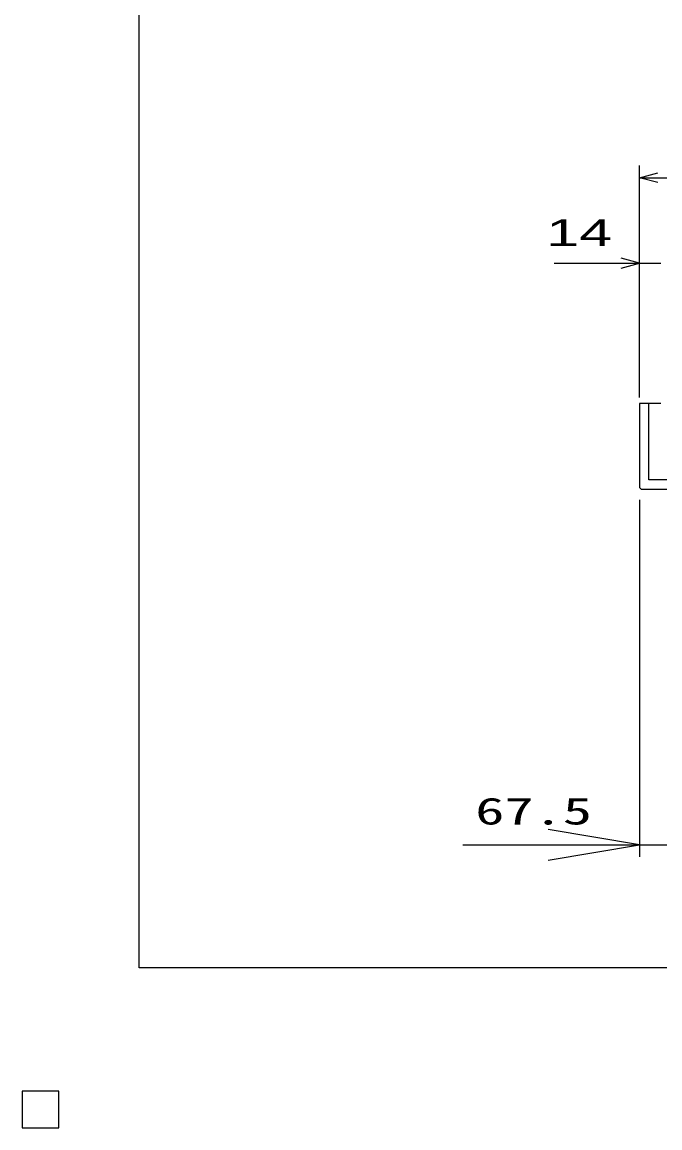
# Model space of a CAD drawing. Units: millimetres, scale not verified. Extents: x -1456 to 1389, y -1026 to 839.
# Drawn here: x -1456 to -1038, y -1026 to -301 of the extents above; entities that cross this region are included whole.
import ezdxf
from ezdxf.enums import TextEntityAlignment as Align

# ---------------------------------------------------------------- set-up
doc = ezdxf.new("R2010")
doc.units = ezdxf.units.MM
doc.header["$LTSCALE"] = 8
for name, color, linetype, lineweight in [('0_2', 150, 'Continuous', 25), ('16', 3, 'Continuous', 25), ('19', 6, 'Continuous', 25), ('22', 4, 'Continuous', 25)]:
    doc.layers.add(name, color=color, linetype=linetype, lineweight=lineweight)
doc.styles.add('ベクトル', font='')
doc.styles.add('ＭＳ ゴシック', font='')
doc.styles.get('ベクトル').set_extended_font_data('ベクトル')
doc.styles.get('ＭＳ ゴシック').set_extended_font_data('MS Gothic')

# ---------------------------------------------------------------- blocks, each defined once
blk = doc.blocks.new('open_arrow')
at = {"color": 0, "linetype": 'Continuous', "lineweight": -2}
blk.add_lwpolyline([(7.5, 1.25), (0, 0), (7.5, -1.25)], dxfattribs=at)

msp = doc.modelspace()

# ---------------------------------------------------------------- linework, layer by layer
at = {"layer": '0_2'}
for p, q in [((-1379.2, -921.2), (-1379.2, 838.8)), ((1388.8, -921.2), (-1379.2, -921.2))]:
    msp.add_line(p, q, dxfattribs=at)
at = {"layer": '16'}
for p, q in [((-1432, -1002), (-1456, -1002)), ((-1456, -1002), (-1456, -1026)), ((-1432, -1002), (-1456, -1002)), ((-1456, -1002), (-1456, -1026)), ((-1432, -1002), (-1456, -1002)), ((-1456, -1002), (-1456, -1026)), ((-1432, -1002), (-1456, -1002)), ((-1456, -1002), (-1456, -1026)), ((-1432, -1002), (-1456, -1002)), ((-1456, -1002), (-1456, -1026)), ((-1432, -1026), (-1432, -1002)), ((-1432, -1026), (-1432, -1002)), ((-1432, -1026), (-1432, -1002)), ((-1432, -1026), (-1432, -1002)), ((-1432, -1026), (-1432, -1002)), ((-1456, -1026), (-1432, -1026)), ((-1456, -1026), (-1432, -1026)), ((-1456, -1026), (-1432, -1026)), ((-1456, -1026), (-1432, -1026)), ((-1456, -1026), (-1432, -1026))]:
    msp.add_line(p, q, dxfattribs=at)
at = {"layer": '19'}
for p, q in [((-1037, -551.271), (-1051, -551.271)), ((-1051, -551.271), (-1051, -606.271)), ((-1045, -601.271), (-1045, -551.271)), ((-547.5, -601.271), (-1045, -601.271)), ((-1051, -606.271), (-1050, -607.271)), ((-1050, -607.271), (-547.5, -607.271))]:
    msp.add_line(p, q, dxfattribs=at)
at = {"layer": '22'}
for p, q in [((-1051, -547.271), (-1051, -395.271)), ((-1051, -403.271), (-1039, -400.071)), ((-1039, -406.471), (-1051, -403.271)), ((-1051, -403.271), (-416, -403.271)), ((-1051, -459.271), (-1063, -456.071)), ((-1051, -547.271), (-1051, -451.271)), ((-1107, -459.271), (-1051, -459.271)), ((-1063, -462.471), (-1051, -459.271)), ((-1051, -459.271), (-1037, -459.271)), ((-1051, -614.271), (-1051, -848.45)), ((-1166.982, -840.45), (-983.5, -840.45))]:
    msp.add_line(p, q, dxfattribs=at)
at = {"layer": '22', "color": 2}
for p, q in [((-1432, -1002), (-1456, -1002)), ((-1456, -1002), (-1456, -1026)), ((-1432, -1002), (-1456, -1002)), ((-1456, -1002), (-1456, -1026)), ((-1432, -1002), (-1456, -1002)), ((-1456, -1002), (-1456, -1026)), ((-1432, -1026), (-1432, -1002)), ((-1432, -1026), (-1432, -1002)), ((-1432, -1026), (-1432, -1002)), ((-1456, -1026), (-1432, -1026)), ((-1456, -1026), (-1432, -1026)), ((-1456, -1026), (-1432, -1026))]:
    msp.add_line(p, q, dxfattribs=at)

# ---------------------------------------------------------------- block references
at = {"layer": '22', "xscale": 8, "yscale": 8, "rotation": 180}
msp.add_blockref('open_arrow', (-1051, -840.45), dxfattribs=at)

# ---------------------------------------------------------------- texts
at = {"layer": '22', "color": 2, "style": 'ベクトル', "width": 1.65}
msp.add_text(' 14 ', height=17.6, dxfattribs=at).set_placement((-1123, -439.271), align=Align.MIDDLE_LEFT)
at = {"layer": '22', "style": 'ＭＳ ゴシック', "width": 1.6}
msp.add_text('67.5', height=17.6, dxfattribs=at).set_placement((-1082.182, -832.45), align=Align.BOTTOM_RIGHT)

doc.saveas('drawing.dxf')
